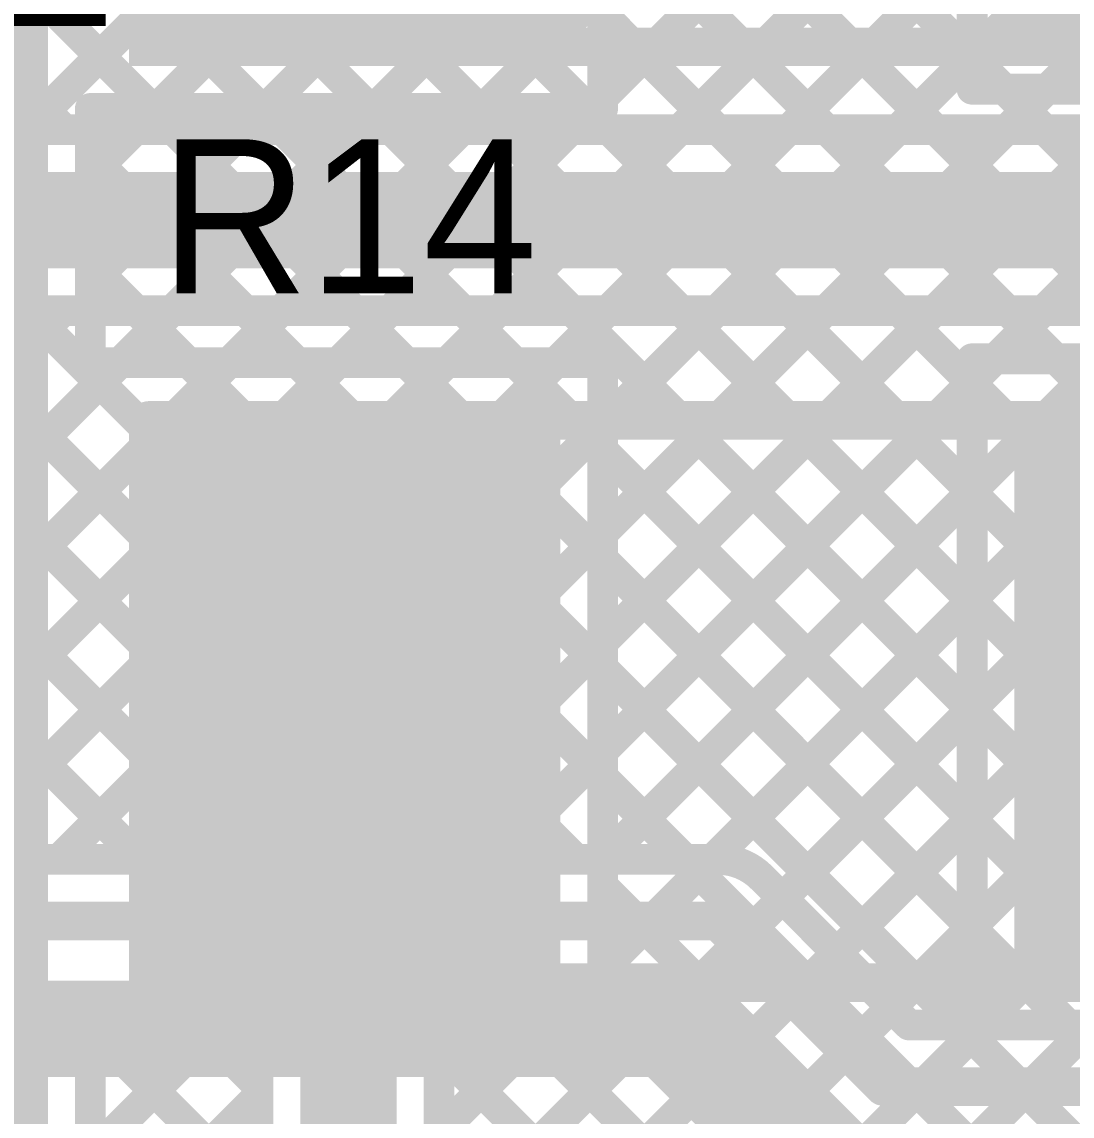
# Model space of a CAD drawing. Header units: millimetres. Extents: x 0.84 to 3.69, y 1.83 to 3.72.
# Drawn here: x 2.3132 to 2.586, y 2.3693 to 2.6535 of the extents above; entities that cross this region are included whole.
import ezdxf

# ---------------------------------------------------------------- set-up
doc = ezdxf.new("R2010")
doc.units = ezdxf.units.MM
doc.header["$MEASUREMENT"] = 0
for name, color, linetype in [('BottomLayer', 5, 'Continuous'), ('TopLayer', 1, 'Continuous'), ('TopOverlay', 2, 'Continuous'), ('TopPaste', 8, 'Continuous'), ('TopSolder', 216, 'Continuous')]:
    doc.layers.add(name, color=color, linetype=linetype)

# ---------------------------------------------------------------- blocks, each defined once
blk = doc.blocks.new('RES_2512_5')
at = {"layer": 'TopLayer'}
for points in [[(-0.15945, -0.06693), (-0.09646, -0.06693), (-0.15945, 0.06693), (-0.09646, 0.06693)], [(0.09646, -0.06693), (0.15945, -0.06693), (0.09646, 0.06693), (0.15945, 0.06693)]]:
    blk.add_solid(points, dxfattribs=at)
at = {"layer": 'TopOverlay', "const_width": 0.01}
for points in [[(0.16679, 0.073), (-0.167, 0.073)], [(-0.167, 0.073), (-0.167, -0.073)], [(0.16679, 0.073), (0.16679, -0.073)], [(0.16679, -0.073), (-0.167, -0.073)]]:
    blk.add_lwpolyline(points, dxfattribs=at)
at = {"layer": 'TopOverlay', "const_width": 0.005}
for points in [[(-0.1695, 0.073, 1), (-0.1645, 0.073, 1)], [(-0.1695, 0.073, 1), (-0.1645, 0.073, 1)], [(0.16429, 0.073, 1), (0.16929, 0.073, 1)], [(0.16429, 0.073, 1), (0.16929, 0.073, 1)], [(-0.1695, -0.073, 1), (-0.1645, -0.073, 1)], [(-0.1695, -0.073, 1), (-0.1645, -0.073, 1)], [(0.16429, -0.073, 1), (0.16929, -0.073, 1)], [(0.16429, -0.073, 1), (0.16929, -0.073, 1)]]:
    blk.add_lwpolyline(points, format="xyb", close=True, dxfattribs=at)
at = {"layer": 'TopPaste'}
for points in [[(-0.15945, -0.06693), (-0.09646, -0.06693), (-0.15945, 0.06693), (-0.09646, 0.06693)], [(0.09646, -0.06693), (0.15945, -0.06693), (0.09646, 0.06693), (0.15945, 0.06693)]]:
    blk.add_solid(points, dxfattribs=at)
at = {"layer": 'TopSolder'}
for points in [[(-0.16345, -0.07093), (-0.09246, -0.07093), (-0.16345, 0.07093), (-0.09246, 0.07093)], [(0.09246, -0.07093), (0.16345, -0.07093), (0.09246, 0.07093), (0.16345, 0.07093)]]:
    blk.add_solid(points, dxfattribs=at)
blk = doc.blocks.new('RES_2512_6')
at = {"layer": 'TopLayer'}
for points in [[(-0.15945, -0.06693), (-0.09646, -0.06693), (-0.15945, 0.06693), (-0.09646, 0.06693)], [(0.09646, -0.06693), (0.15945, -0.06693), (0.09646, 0.06693), (0.15945, 0.06693)]]:
    blk.add_solid(points, dxfattribs=at)
at = {"layer": 'TopOverlay', "const_width": 0.01}
for points in [[(0.16679, 0.073), (-0.167, 0.073)], [(-0.167, 0.073), (-0.167, -0.073)], [(0.16679, 0.073), (0.16679, -0.073)], [(0.16679, -0.073), (-0.167, -0.073)]]:
    blk.add_lwpolyline(points, dxfattribs=at)
at = {"layer": 'TopOverlay', "const_width": 0.005}
for points in [[(-0.1695, 0.073, 1), (-0.1645, 0.073, 1)], [(-0.1695, 0.073, 1), (-0.1645, 0.073, 1)], [(0.16429, 0.073, 1), (0.16929, 0.073, 1)], [(0.16429, 0.073, 1), (0.16929, 0.073, 1)], [(-0.1695, -0.073, 1), (-0.1645, -0.073, 1)], [(-0.1695, -0.073, 1), (-0.1645, -0.073, 1)], [(0.16429, -0.073, 1), (0.16929, -0.073, 1)], [(0.16429, -0.073, 1), (0.16929, -0.073, 1)]]:
    blk.add_lwpolyline(points, format="xyb", close=True, dxfattribs=at)
at = {"layer": 'TopPaste'}
for points in [[(-0.15945, -0.06693), (-0.09646, -0.06693), (-0.15945, 0.06693), (-0.09646, 0.06693)], [(0.09646, -0.06693), (0.15945, -0.06693), (0.09646, 0.06693), (0.15945, 0.06693)]]:
    blk.add_solid(points, dxfattribs=at)
at = {"layer": 'TopSolder'}
for points in [[(-0.16345, -0.07093), (-0.09246, -0.07093), (-0.16345, 0.07093), (-0.09246, 0.07093)], [(0.09246, -0.07093), (0.16345, -0.07093), (0.09246, 0.07093), (0.16345, 0.07093)]]:
    blk.add_solid(points, dxfattribs=at)

msp = doc.modelspace()

# ---------------------------------------------------------------- linework, layer by layer
at = {"layer": 'BottomLayer'}
for points, const_width in [([(2.37094, 2.6255), (2.70772, 2.96228)], 0.008), ([(2.39923, 2.6255), (2.6843, 2.91057)], 0.008), ([(2.42751, 2.6255), (2.6843, 2.88229)], 0.008), ([(2.4558, 2.6255), (2.68607, 2.85577)], 0.008), ([(2.48408, 2.6255), (2.69767, 2.83909)], 0.008), ([(2.29204, 2.82741), (2.49396, 2.6255)], 0.008), ([(2.51236, 2.6255), (2.7107, 2.82383)], 0.008), ([(2.2779, 2.81327), (2.46567, 2.6255)], 0.008), ([(2.26376, 2.79913), (2.43739, 2.6255)], 0.008), ([(2.54065, 2.6255), (2.71257, 2.79742)], 0.008), ([(2.252, 2.7826), (2.4091, 2.6255)], 0.008), ([(2.4625, 2.77009), (2.60709, 2.6255)], 0.008), ([(2.56893, 2.6255), (2.70772, 2.76429)], 0.008), ([(2.252, 2.75432), (2.38082, 2.6255)], 0.008), ([(2.28609, 2.6255), (2.4155, 2.75491)], 0.008), ([(2.4625, 2.74181), (2.57881, 2.6255)], 0.008), ([(2.31437, 2.6255), (2.41677, 2.7279)], 0.008), ([(2.252, 2.72603), (2.35253, 2.6255)], 0.008), ([(2.45701, 2.71901), (2.55052, 2.6255)], 0.008), ([(2.34266, 2.6255), (2.42945, 2.71229)], 0.008), ([(2.4375, 2.71024), (2.52224, 2.6255)], 0.008), ([(2.252, 2.69775), (2.32425, 2.6255)], 0.008), ([(2.268, 2.6255), (2.71254, 2.6255)], 0.008), ([(2.268, 2.602), (2.845, 2.602)], 0.025), ([(2.252, 2.58461), (2.40061, 2.436)], 0.008), ([(2.252, 2.50656), (2.32394, 2.5785)], 0.008), ([(2.25568, 2.48195), (2.35223, 2.5785)], 0.008), ([(2.268, 2.5785), (2.845, 2.5785)], 0.008), ([(2.26982, 2.46781), (2.38051, 2.5785)], 0.008), ([(2.28396, 2.45367), (2.4088, 2.5785)], 0.008), ([(2.2864, 2.5785), (2.4289, 2.436)], 0.008), ([(2.2981, 2.43952), (2.43708, 2.5785)], 0.008), ([(2.31468, 2.5785), (2.45718, 2.436)], 0.008), ([(2.32286, 2.436), (2.46536, 2.5785)], 0.008), ([(2.34297, 2.5785), (2.48547, 2.436)], 0.008), ([(2.35115, 2.436), (2.49365, 2.5785)], 0.008), ([(2.37125, 2.5785), (2.55675, 2.393)], 0.008), ([(2.37943, 2.436), (2.52193, 2.5785)], 0.008), ([(2.39953, 2.5785), (2.58503, 2.393)], 0.008), ([(2.40772, 2.436), (2.55022, 2.5785)], 0.008), ([(2.42782, 2.5785), (2.61332, 2.393)], 0.008), ([(2.436, 2.436), (2.5785, 2.5785)], 0.008), ([(2.4561, 2.5785), (2.6416, 2.393)], 0.008), ([(2.46429, 2.436), (2.60679, 2.5785)], 0.008), ([(2.48439, 2.5785), (2.66989, 2.393)], 0.008), ([(2.49257, 2.436), (2.63507, 2.5785)], 0.008), ([(2.51074, 2.42589), (2.66335, 2.5785)], 0.008), ([(2.51267, 2.5785), (2.69817, 2.393)], 0.008), ([(2.52488, 2.41174), (2.69164, 2.5785)], 0.008), ([(2.53902, 2.3976), (2.71992, 2.5785)], 0.008), ([(2.54096, 2.5785), (2.6843, 2.43515)], 0.008), ([(2.56924, 2.5785), (2.6843, 2.46344)], 0.008), ([(2.252, 2.55633), (2.37233, 2.436)], 0.008), ([(2.56271, 2.393), (2.70772, 2.53801)], 0.008), ([(2.252, 2.52804), (2.34404, 2.436)], 0.008), ([(2.252, 2.49976), (2.31576, 2.436)], 0.008), ([(2.30163, 2.436), (2.494, 2.436)], 0.008), ([(2.50533, 2.4313), (2.54363, 2.393)], 0.008), ([(2.295, 2.42), (2.494, 2.42)], 0.01), ([(2.494, 2.42), (2.537, 2.377)], 0.01), ([(2.238, 2.392), (2.481, 2.392)], 0.025), ([(2.481, 2.392), (2.525, 2.348)], 0.025), ([(2.54363, 2.393), (2.71063, 2.393)], 0.008), ([(2.537, 2.377), (3.179, 2.377)], 0.01)]:
    msp.add_lwpolyline(points, dxfattribs=dict(at, const_width=const_width))
for points, const_width in [([(2.31237, 2.6255, 1), (2.31637, 2.6255, 1)], 0.004), ([(2.32225, 2.6255, 1), (2.32625, 2.6255, 1)], 0.004), ([(2.34066, 2.6255, 1), (2.34466, 2.6255, 1)], 0.004), ([(2.35053, 2.6255, 1), (2.35453, 2.6255, 1)], 0.004), ([(2.36894, 2.6255, 1), (2.37294, 2.6255, 1)], 0.004), ([(2.37882, 2.6255, 1), (2.38282, 2.6255, 1)], 0.004), ([(2.39723, 2.6255, 1), (2.40123, 2.6255, 1)], 0.004), ([(2.4071, 2.6255, 1), (2.4111, 2.6255, 1)], 0.004), ([(2.42551, 2.6255, 1), (2.42951, 2.6255, 1)], 0.004), ([(2.43539, 2.6255, 1), (2.43939, 2.6255, 1)], 0.004), ([(2.4538, 2.6255, 1), (2.4578, 2.6255, 1)], 0.004), ([(2.46367, 2.6255, 1), (2.46767, 2.6255, 1)], 0.004), ([(2.48208, 2.6255, 1), (2.48608, 2.6255, 1)], 0.004), ([(2.49196, 2.6255, 1), (2.49596, 2.6255, 1)], 0.004), ([(2.51036, 2.6255, 1), (2.51436, 2.6255, 1)], 0.004), ([(2.52024, 2.6255, 1), (2.52424, 2.6255, 1)], 0.004), ([(2.53865, 2.6255, 1), (2.54265, 2.6255, 1)], 0.004), ([(2.54852, 2.6255, 1), (2.55252, 2.6255, 1)], 0.004), ([(2.56693, 2.6255, 1), (2.57093, 2.6255, 1)], 0.004), ([(2.57681, 2.6255, 1), (2.58081, 2.6255, 1)], 0.004), ([(2.31268, 2.5785, 1), (2.31668, 2.5785, 1)], 0.004), ([(2.32194, 2.5785, 1), (2.32594, 2.5785, 1)], 0.004), ([(2.34097, 2.5785, 1), (2.34497, 2.5785, 1)], 0.004), ([(2.35023, 2.5785, 1), (2.35423, 2.5785, 1)], 0.004), ([(2.36925, 2.5785, 1), (2.37325, 2.5785, 1)], 0.004), ([(2.37851, 2.5785, 1), (2.38251, 2.5785, 1)], 0.004), ([(2.39753, 2.5785, 1), (2.40153, 2.5785, 1)], 0.004), ([(2.4068, 2.5785, 1), (2.4108, 2.5785, 1)], 0.004), ([(2.42582, 2.5785, 1), (2.42982, 2.5785, 1)], 0.004), ([(2.43508, 2.5785, 1), (2.43908, 2.5785, 1)], 0.004), ([(2.4541, 2.5785, 1), (2.4581, 2.5785, 1)], 0.004), ([(2.46336, 2.5785, 1), (2.46736, 2.5785, 1)], 0.004), ([(2.48239, 2.5785, 1), (2.48639, 2.5785, 1)], 0.004), ([(2.49165, 2.5785, 1), (2.49565, 2.5785, 1)], 0.004), ([(2.51067, 2.5785, 1), (2.51467, 2.5785, 1)], 0.004), ([(2.51993, 2.5785, 1), (2.52393, 2.5785, 1)], 0.004), ([(2.53896, 2.5785, 1), (2.54296, 2.5785, 1)], 0.004), ([(2.54822, 2.5785, 1), (2.55222, 2.5785, 1)], 0.004), ([(2.56724, 2.5785, 1), (2.57124, 2.5785, 1)], 0.004), ([(2.5765, 2.5785, 1), (2.5805, 2.5785, 1)], 0.004), ([(2.31376, 2.436, 1), (2.31776, 2.436, 1)], 0.004), ([(2.32086, 2.436, 1), (2.32486, 2.436, 1)], 0.004), ([(2.34204, 2.436, 1), (2.34604, 2.436, 1)], 0.004), ([(2.34915, 2.436, 1), (2.35315, 2.436, 1)], 0.004), ([(2.37033, 2.436, 1), (2.37433, 2.436, 1)], 0.004), ([(2.37743, 2.436, 1), (2.38143, 2.436, 1)], 0.004), ([(2.39861, 2.436, 1), (2.40261, 2.436, 1)], 0.004), ([(2.40572, 2.436, 1), (2.40972, 2.436, 1)], 0.004), ([(2.4269, 2.436, 1), (2.4309, 2.436, 1)], 0.004), ([(2.434, 2.436, 1), (2.438, 2.436, 1)], 0.004), ([(2.45518, 2.436, 1), (2.45918, 2.436, 1)], 0.004), ([(2.46229, 2.436, 1), (2.46629, 2.436, 1)], 0.004), ([(2.48347, 2.436, 1), (2.48747, 2.436, 1)], 0.004), ([(2.49057, 2.436, 1), (2.49457, 2.436, 1)], 0.004), ([(2.492, 2.436, 1), (2.496, 2.436, 1)], 0.004), ([(2.492, 2.436, 1), (2.496, 2.436, 1)], 0.004), ([(2.492, 2.436, 1), (2.496, 2.436, 1)], 0.004), ([(2.50331, 2.43131, 1), (2.50731, 2.43131, 1)], 0.004), ([(2.50333, 2.4313, 1), (2.50733, 2.4313, 1)], 0.004), ([(2.50333, 2.4313, 1), (2.50733, 2.4313, 1)], 0.004), ([(2.50874, 2.42589, 1), (2.51274, 2.42589, 1)], 0.004), ([(2.4915, 2.42, 1), (2.4965, 2.42, 1)], 0.005), ([(2.4915, 2.42, 1), (2.4965, 2.42, 1)], 0.005), ([(2.52288, 2.41174, 1), (2.52688, 2.41174, 1)], 0.004), ([(2.47475, 2.392, 1), (2.48725, 2.392, 1)], 0.0125), ([(2.47475, 2.392, 1), (2.48725, 2.392, 1)], 0.0125), ([(2.53702, 2.3976, 1), (2.54102, 2.3976, 1)], 0.004), ([(2.54163, 2.393, 1), (2.54563, 2.393, 1)], 0.004), ([(2.54163, 2.393, 1), (2.54563, 2.393, 1)], 0.004), ([(2.55475, 2.393, 1), (2.55875, 2.393, 1)], 0.004), ([(2.56071, 2.393, 1), (2.56471, 2.393, 1)], 0.004), ([(2.58303, 2.393, 1), (2.58703, 2.393, 1)], 0.004), ([(2.5345, 2.377, 1), (2.5395, 2.377, 1)], 0.005), ([(2.5345, 2.377, 1), (2.5395, 2.377, 1)], 0.005)]:
    msp.add_lwpolyline(points, format="xyb", close=True, dxfattribs=dict(at, const_width=const_width))
at = {"layer": 'BottomLayer', "const_width": 0.008}
for points in [[(2.494, 2.436, -0.199231), (2.50533, 2.4313)], [(2.494, 2.436, -0.198912), (2.50531, 2.43131)]]:
    msp.add_lwpolyline(points, format="xyb", dxfattribs=at)
at = {"layer": 'TopLayer'}
for points, const_width in [([(2.46405, 2.631), (2.46405, 2.795)], 0.008), ([(2.56, 2.636), (2.56, 2.795)], 0.008), ([(2.46405, 2.74025), (2.56, 2.64431)], 0.008), ([(2.46405, 2.63376), (2.56, 2.7297)], 0.008), ([(2.315, 2.115), (2.315, 2.72062)], 0.01), ([(2.46405, 2.71197), (2.61002, 2.566)], 0.008), ([(2.42358, 2.565), (2.56, 2.70142)], 0.008), ([(2.46405, 2.68369), (2.58174, 2.566)], 0.008), ([(2.45187, 2.565), (2.56, 2.67314)], 0.008), ([(2.46405, 2.6554), (2.56, 2.55946)], 0.008), ([(2.46405, 2.54891), (2.56, 2.64485)], 0.008), ([(2.46405, 2.49234), (2.60772, 2.636)], 0.008), ([(2.46405, 2.52062), (2.57943, 2.636)], 0.008), ([(2.56, 2.636), (2.691, 2.636)], 0.008), ([(2.566, 2.566), (2.636, 2.636)], 0.008), ([(2.56831, 2.636), (2.63831, 2.566)], 0.008), ([(2.4613, 2.631), (2.46405, 2.63376)], 0.008), ([(2.331, 2.631), (2.46405, 2.631)], 0.008), ([(2.331, 2.61384), (2.34816, 2.631)], 0.008), ([(2.331, 2.58556), (2.37645, 2.631)], 0.008), ([(2.331, 2.565), (2.331, 2.631)], 0.008), ([(2.33873, 2.565), (2.40473, 2.631)], 0.008), ([(2.34703, 2.631), (2.41303, 2.565)], 0.008), ([(2.36702, 2.565), (2.43302, 2.631)], 0.008), ([(2.37531, 2.631), (2.44131, 2.565)], 0.008), ([(2.3953, 2.565), (2.4613, 2.631)], 0.008), ([(2.4036, 2.631), (2.56, 2.4746)], 0.008), ([(2.43188, 2.631), (2.56, 2.50289)], 0.008), ([(2.46017, 2.631), (2.56, 2.53117)], 0.008), ([(2.331, 2.61875), (2.38474, 2.565)], 0.008), ([(2.331, 2.59047), (2.35646, 2.565)], 0.008), ([(2.331, 2.565), (2.46405, 2.565)], 0.008), ([(2.46405, 2.388), (2.46405, 2.565)], 0.008), ([(2.56, 2.56), (2.566, 2.566)], 0.008), ([(2.56, 2.566), (2.761, 2.566)], 0.008), ([(2.56, 2.47895), (2.56, 2.563)], 0.008), ([(2.56, 2.47895), (2.56, 2.563)], 0.008), ([(2.46405, 2.46405), (2.56, 2.56)], 0.008), ([(2.46405, 2.54226), (2.56, 2.44632)], 0.008), ([(2.46405, 2.43577), (2.56, 2.53171)], 0.008), ([(2.39805, 2.247), (2.39805, 2.51127)], 0.025), ([(2.46405, 2.51398), (2.56, 2.41803)], 0.008), ([(2.46405, 2.40748), (2.56, 2.50343)], 0.008), ([(2.46405, 2.4857), (2.82395, 2.1258)], 0.008), ([(2.56, 2.393), (2.56, 2.47895)], 0.008), ([(2.42155, 2.33669), (2.56, 2.47515)], 0.008), ([(2.46405, 2.45741), (2.81862, 2.10285)], 0.008), ([(2.42155, 2.30841), (2.56, 2.44686)], 0.008), ([(2.46405, 2.42913), (2.80447, 2.08871)], 0.008), ([(2.42155, 2.28012), (2.56, 2.41858)], 0.008), ([(2.46405, 2.40084), (2.79033, 2.07457)], 0.008), ([(2.331, 2.13301), (2.59099, 2.393)], 0.008), ([(2.42155, 2.25184), (2.56271, 2.393)], 0.008), ([(2.56, 2.393), (2.691, 2.393)], 0.008), ([(2.58503, 2.393), (2.77329, 2.20474)], 0.008), ([(2.331, 2.388), (2.37455, 2.388)], 0.008), ([(2.331, 2.35928), (2.35972, 2.388)], 0.008), ([(2.331, 2.115), (2.331, 2.388)], 0.008), ([(2.33547, 2.388), (2.37455, 2.34893)], 0.008), ([(2.36375, 2.388), (2.37455, 2.37721)], 0.008), ([(2.37455, 2.247), (2.37455, 2.388)], 0.008), ([(2.42155, 2.388), (2.46405, 2.388)], 0.008), ([(2.42155, 2.36498), (2.44457, 2.388)], 0.008), ([(2.42155, 2.247), (2.42155, 2.388)], 0.008), ([(2.42155, 2.38678), (2.73383, 2.0745)], 0.008), ([(2.44861, 2.388), (2.76211, 2.0745)], 0.008), ([(2.331, 2.331), (2.37455, 2.37454)], 0.008)]:
    msp.add_lwpolyline(points, dxfattribs=dict(at, const_width=const_width))
for points, const_width in [([(2.46205, 2.6554, 1), (2.46605, 2.6554, 1)], 0.004), ([(2.558, 2.64485, 1), (2.562, 2.64485, 1)], 0.004), ([(2.558, 2.64431, 1), (2.562, 2.64431, 1)], 0.004), ([(2.558, 2.636, 1), (2.562, 2.636, 1)], 0.004), ([(2.558, 2.636, 1), (2.562, 2.636, 1)], 0.004), ([(2.56631, 2.636, 1), (2.57031, 2.636, 1)], 0.004), ([(2.57743, 2.636, 1), (2.58143, 2.636, 1)], 0.004), ([(2.46205, 2.63376, 1), (2.46605, 2.63376, 1)], 0.004), ([(2.46205, 2.63376, 1), (2.46605, 2.63376, 1)], 0.004), ([(2.329, 2.631, 1), (2.333, 2.631, 1)], 0.004), ([(2.329, 2.631, 1), (2.333, 2.631, 1)], 0.004), ([(2.34503, 2.631, 1), (2.34903, 2.631, 1)], 0.004), ([(2.34616, 2.631, 1), (2.35016, 2.631, 1)], 0.004), ([(2.37331, 2.631, 1), (2.37731, 2.631, 1)], 0.004), ([(2.37445, 2.631, 1), (2.37845, 2.631, 1)], 0.004), ([(2.4016, 2.631, 1), (2.4056, 2.631, 1)], 0.004), ([(2.40273, 2.631, 1), (2.40673, 2.631, 1)], 0.004), ([(2.42988, 2.631, 1), (2.43388, 2.631, 1)], 0.004), ([(2.43102, 2.631, 1), (2.43502, 2.631, 1)], 0.004), ([(2.45817, 2.631, 1), (2.46217, 2.631, 1)], 0.004), ([(2.4593, 2.631, 1), (2.4633, 2.631, 1)], 0.004), ([(2.4593, 2.631, 1), (2.4633, 2.631, 1)], 0.004), ([(2.46205, 2.631, 1), (2.46605, 2.631, 1)], 0.004), ([(2.46205, 2.631, 1), (2.46605, 2.631, 1)], 0.004), ([(2.329, 2.61875, 1), (2.333, 2.61875, 1)], 0.004), ([(2.329, 2.61384, 1), (2.333, 2.61384, 1)], 0.004), ([(2.329, 2.59047, 1), (2.333, 2.59047, 1)], 0.004), ([(2.329, 2.58556, 1), (2.333, 2.58556, 1)], 0.004), ([(2.329, 2.565, 1), (2.333, 2.565, 1)], 0.004), ([(2.329, 2.565, 1), (2.333, 2.565, 1)], 0.004), ([(2.33673, 2.565, 1), (2.34073, 2.565, 1)], 0.004), ([(2.35446, 2.565, 1), (2.35846, 2.565, 1)], 0.004), ([(2.36502, 2.565, 1), (2.36902, 2.565, 1)], 0.004), ([(2.38274, 2.565, 1), (2.38674, 2.565, 1)], 0.004), ([(2.3933, 2.565, 1), (2.3973, 2.565, 1)], 0.004), ([(2.41103, 2.565, 1), (2.41503, 2.565, 1)], 0.004), ([(2.42158, 2.565, 1), (2.42558, 2.565, 1)], 0.004), ([(2.43931, 2.565, 1), (2.44331, 2.565, 1)], 0.004), ([(2.44987, 2.565, 1), (2.45387, 2.565, 1)], 0.004), ([(2.46205, 2.565, 1), (2.46605, 2.565, 1)], 0.004), ([(2.46205, 2.565, 1), (2.46605, 2.565, 1)], 0.004), ([(2.558, 2.566, 1), (2.562, 2.566, 1)], 0.004), ([(2.564, 2.566, 1), (2.568, 2.566, 1)], 0.004), ([(2.564, 2.566, 1), (2.568, 2.566, 1)], 0.004), ([(2.57974, 2.566, 1), (2.58374, 2.566, 1)], 0.004), ([(2.558, 2.563, 1), (2.562, 2.563, 1)], 0.004), ([(2.558, 2.563, 1), (2.562, 2.563, 1)], 0.004), ([(2.558, 2.56, 1), (2.562, 2.56, 1)], 0.004), ([(2.558, 2.56, 1), (2.562, 2.56, 1)], 0.004), ([(2.558, 2.55946, 1), (2.562, 2.55946, 1)], 0.004), ([(2.46205, 2.54891, 1), (2.46605, 2.54891, 1)], 0.004), ([(2.46205, 2.54226, 1), (2.46605, 2.54226, 1)], 0.004), ([(2.558, 2.53171, 1), (2.562, 2.53171, 1)], 0.004), ([(2.558, 2.53117, 1), (2.562, 2.53117, 1)], 0.004), ([(2.3918, 2.51127, 1), (2.4043, 2.51127, 1)], 0.0125), ([(2.46205, 2.52062, 1), (2.46605, 2.52062, 1)], 0.004), ([(2.46205, 2.51398, 1), (2.46605, 2.51398, 1)], 0.004), ([(2.558, 2.50343, 1), (2.562, 2.50343, 1)], 0.004), ([(2.558, 2.50289, 1), (2.562, 2.50289, 1)], 0.004), ([(2.46205, 2.49234, 1), (2.46605, 2.49234, 1)], 0.004), ([(2.46205, 2.4857, 1), (2.46605, 2.4857, 1)], 0.004), ([(2.558, 2.47895, 1), (2.562, 2.47895, 1)], 0.004), ([(2.558, 2.47895, 1), (2.562, 2.47895, 1)], 0.004), ([(2.558, 2.47895, 1), (2.562, 2.47895, 1)], 0.004), ([(2.558, 2.47515, 1), (2.562, 2.47515, 1)], 0.004), ([(2.558, 2.4746, 1), (2.562, 2.4746, 1)], 0.004), ([(2.46205, 2.46405, 1), (2.46605, 2.46405, 1)], 0.004), ([(2.46205, 2.45741, 1), (2.46605, 2.45741, 1)], 0.004), ([(2.558, 2.44686, 1), (2.562, 2.44686, 1)], 0.004), ([(2.558, 2.44632, 1), (2.562, 2.44632, 1)], 0.004), ([(2.46205, 2.43577, 1), (2.46605, 2.43577, 1)], 0.004), ([(2.46205, 2.42913, 1), (2.46605, 2.42913, 1)], 0.004), ([(2.558, 2.41858, 1), (2.562, 2.41858, 1)], 0.004), ([(2.558, 2.41803, 1), (2.562, 2.41803, 1)], 0.004), ([(2.46205, 2.40748, 1), (2.46605, 2.40748, 1)], 0.004), ([(2.46205, 2.40084, 1), (2.46605, 2.40084, 1)], 0.004), ([(2.558, 2.393, 1), (2.562, 2.393, 1)], 0.004), ([(2.558, 2.393, 1), (2.562, 2.393, 1)], 0.004), ([(2.56071, 2.393, 1), (2.56471, 2.393, 1)], 0.004), ([(2.58303, 2.393, 1), (2.58703, 2.393, 1)], 0.004), ([(2.329, 2.388, 1), (2.333, 2.388, 1)], 0.004), ([(2.329, 2.388, 1), (2.333, 2.388, 1)], 0.004), ([(2.33347, 2.388, 1), (2.33747, 2.388, 1)], 0.004), ([(2.35772, 2.388, 1), (2.36172, 2.388, 1)], 0.004), ([(2.36175, 2.388, 1), (2.36575, 2.388, 1)], 0.004), ([(2.37255, 2.388, 1), (2.37655, 2.388, 1)], 0.004), ([(2.37255, 2.388, 1), (2.37655, 2.388, 1)], 0.004), ([(2.41955, 2.388, 1), (2.42355, 2.388, 1)], 0.004), ([(2.41955, 2.388, 1), (2.42355, 2.388, 1)], 0.004), ([(2.41955, 2.38678, 1), (2.42355, 2.38678, 1)], 0.004), ([(2.44257, 2.388, 1), (2.44657, 2.388, 1)], 0.004), ([(2.44661, 2.388, 1), (2.45061, 2.388, 1)], 0.004), ([(2.46205, 2.388, 1), (2.46605, 2.388, 1)], 0.004), ([(2.46205, 2.388, 1), (2.46605, 2.388, 1)], 0.004), ([(2.37255, 2.37721, 1), (2.37655, 2.37721, 1)], 0.004), ([(2.37255, 2.37454, 1), (2.37655, 2.37454, 1)], 0.004)]:
    msp.add_lwpolyline(points, format="xyb", close=True, dxfattribs=dict(at, const_width=const_width))
for points in [[(2.34105, 2.642), (2.45305, 2.642), (2.34105, 2.797), (2.45305, 2.797)], [(2.571, 2.647), (2.68, 2.647), (2.571, 2.795), (2.68, 2.795)], [(2.571, 2.48995), (2.761, 2.48995), (2.571, 2.555), (2.761, 2.555)], [(2.34105, 2.399), (2.45305, 2.399), (2.34105, 2.554), (2.45305, 2.554)], [(2.571, 2.404), (2.68, 2.404), (2.571, 2.552), (2.68, 2.552)]]:
    msp.add_solid(points, dxfattribs=at)

# ---------------------------------------------------------------- block references
at = {"rotation": 180}
for name, p in [('RES_2512_6', (2.513, 2.72)), ('RES_2512_5', (2.513, 2.477))]:
    msp.add_blockref(name, p, dxfattribs=at)

# ---------------------------------------------------------------- texts
at = {"layer": 'TopOverlay'}
msp.add_text('R13', height=0.04, rotation=90, dxfattribs=at).set_placement((2.335, 2.648))
msp.add_text('R14', height=0.04, dxfattribs=at).set_placement((2.349, 2.583))

doc.saveas('drawing.dxf')
